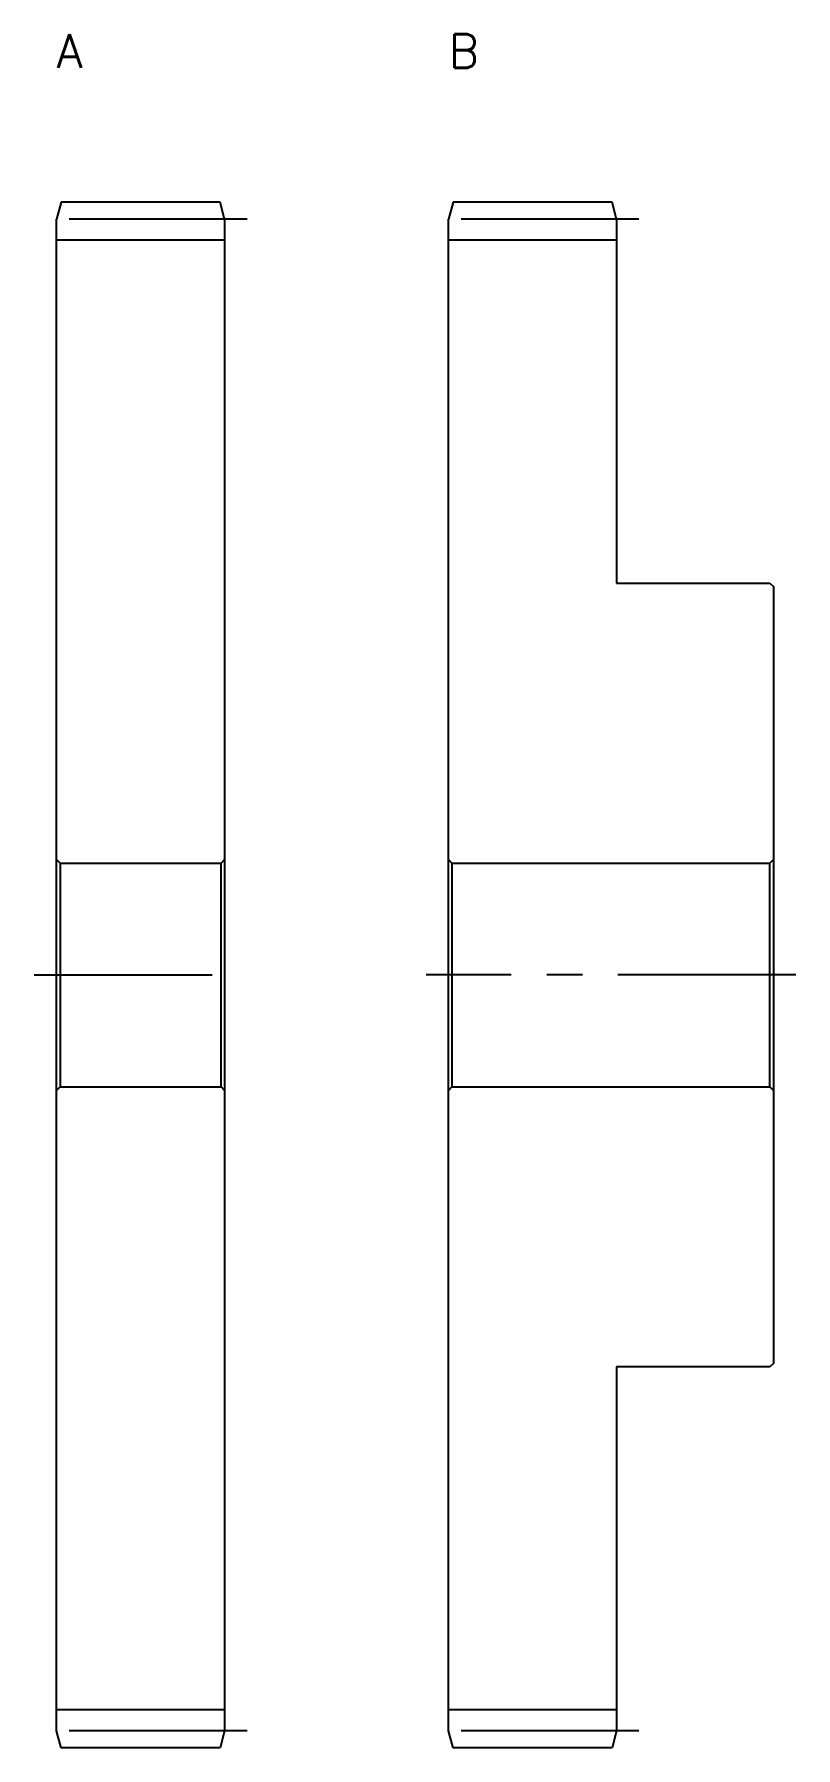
# Model space of a CAD drawing. Extents: x -2 to 224, y -13 to 163.
# Drawn here: x 156 to 224, y 10 to 163 of the extents above; entities that cross this region are included whole.
import ezdxf

# ---------------------------------------------------------------- set-up
doc = ezdxf.new("R2010")
doc.units = 0
doc.header["$LTSCALE"] = 0.5
doc.linetypes.add('CENTER', pattern=[50.8, 31.75, -6.35, 6.35, -6.35])
for name, color, linetype in [('MSM_CENTER', 1, 'CENTER'), ('MSM_CONTINUOUS', 7, 'CONTINUOUS'), ('MSM_PART_NUMBER', 7, 'CONTINUOUS')]:
    doc.layers.add(name, color=color, linetype=linetype)
doc.styles.get("Standard").update_dxf_attribs({"font": 'txt.shx', "height": 1, "bigfont": 'bigfont.shx'})

msp = doc.modelspace()

# ---------------------------------------------------------------- linework, layer by layer
at = {"layer": 'MSM_CENTER'}
for p, q in [((175, 146.5), (156, 146.5)), ((210, 146.5), (191, 146.5)), ((156, 79), (175, 79)), ((224, 79), (191, 79)), ((175, 11.5), (156, 11.5)), ((210, 11.5), (191, 11.5))]:
    msp.add_line(p, q, dxfattribs=at)
at = {"layer": 'MSM_CONTINUOUS'}
for p, q in [((158.4, 148), (158, 146.5)), ((172.6, 148), (158.4, 148)), ((173, 146.5), (172.6, 148)), ((193.4, 148), (193, 146.5)), ((207.6, 148), (193.4, 148)), ((208, 146.5), (207.6, 148)), ((158, 11.5), (158, 146.5)), ((173, 146.5), (173, 11.5)), ((193, 11.5), (193, 146.5)), ((208, 146.5), (208, 114)), ((173, 144.62), (158, 144.62)), ((208, 144.62), (193, 144.62)), ((208, 114), (221.7, 114)), ((221.7, 114), (222, 113.7)), ((222, 113.7), (222, 44.3)), ((158.3, 89), (158, 89.3)), ((158.3, 89), (172.7, 89)), ((158.3, 89), (158.3, 69)), ((173, 89.3), (172.7, 89)), ((172.7, 69), (172.7, 89)), ((193.3, 89), (193, 89.3)), ((193.3, 89), (221.7, 89)), ((193.3, 89), (193.3, 69)), ((222, 89.3), (221.7, 89)), ((221.7, 69), (221.7, 89)), ((158.3, 69), (158, 68.7)), ((158.3, 69), (172.7, 69)), ((173, 68.7), (172.7, 69)), ((193.3, 69), (193, 68.7)), ((193.3, 69), (221.7, 69)), ((222, 68.7), (221.7, 69)), ((208, 44), (208, 11.5)), ((221.7, 44), (208, 44)), ((222, 44.3), (221.7, 44)), ((173, 13.37), (158, 13.37)), ((208, 13.37), (193, 13.37)), ((158.4, 10), (158, 11.5)), ((173, 11.5), (172.6, 10)), ((193.4, 10), (193, 11.5)), ((208, 11.5), (207.6, 10)), ((172.6, 10), (158.4, 10)), ((207.6, 10), (193.4, 10))]:
    msp.add_line(p, q, dxfattribs=at)

# ---------------------------------------------------------------- texts
at = {"layer": 'MSM_PART_NUMBER'}
for s, p in [('A', (158, 160)), ('B', (193, 160))]:
    msp.add_text(s, height=3, dxfattribs=at).set_placement(p)

doc.saveas('drawing.dxf')
